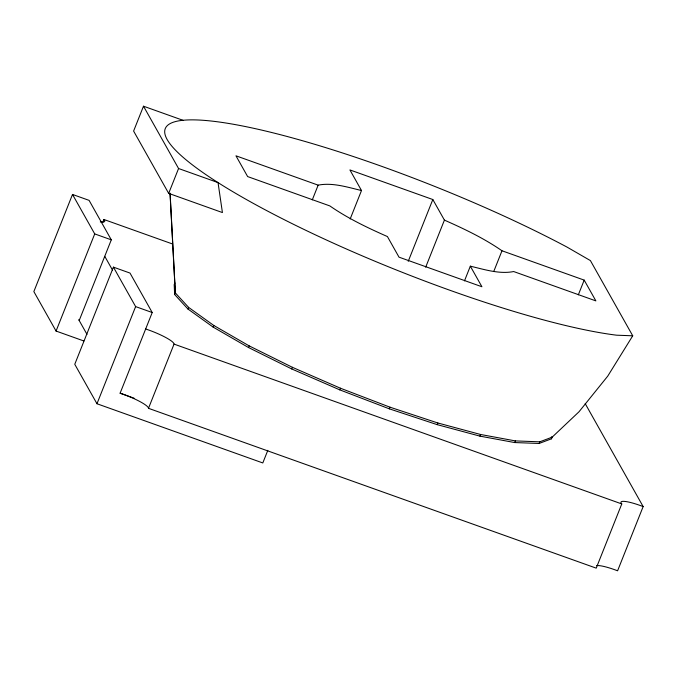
<?xml version="1.0" encoding="UTF-8"?>
<svg xmlns="http://www.w3.org/2000/svg" width="677" height="677" viewBox="0 0 677 677"><rect width="100%" height="100%" fill="white"/><g stroke="black" fill="none" stroke-linecap="round" stroke-linejoin="round"><path stroke-width="1.02" d="M79.192 320.509L111.299 239.836L89.093 200.367L72.507 194.451L33.85 291.592L56.064 331.053L83.863 340.98M143.499 106.204L133.606 131.067L168.675 193.368L222.42 212.561L218.036 182.595L178.567 168.514L143.499 106.204L182.968 120.294M56.064 331.053L94.721 233.912L72.507 194.451M102.743 222.403L103.903 219.483L172.559 243.991M596.598 565.642A23.839 4.062 21.7 0 1 617.593 570.796L643.15 506.582A23.839 4.062 21.7 0 0 621.782 503.933L596.225 568.147L148.491 408.316A23.839 4.062 21.7 0 0 120.108 393.202L152.215 312.529L130.001 273.068L113.423 267.144L74.766 364.285L96.972 403.746L262.803 462.95L267.813 450.357M168.675 193.368L178.567 168.514M96.972 403.746L135.628 306.605L113.423 267.144M170.122 193.681L174.844 282.969L174.192 284.611L174.641 294.529L187.927 309.017L213.128 327.101L248.527 347.538L291.719 368.948L339.761 389.859L389.377 408.857L437.181 424.64L479.925 436.132L514.681 442.555L539.095 443.469L551.501 438.806L552.153 437.164L578.97 411.811L607.734 376.141L632.733 335.8L590.403 260.586L567.004 247.08A269.742 45.909 21.7 0 0 215.227 121.496A269.742 45.909 21.7 0 0 264.825 209.616A269.742 45.909 21.7 0 0 616.603 335.191L632.733 335.8M174.641 294.529L175.301 292.879L174.844 282.969M148.491 408.316L174.048 344.102A23.839 4.062 21.7 0 0 145.665 328.988M187.927 309.017L188.578 307.366L175.301 292.879L170.012 193.106M213.128 327.101L213.78 325.451L188.578 307.366M248.527 347.538L249.187 345.896L213.78 325.451M312.3 199.859L318.156 185.151C332.475 182.316 347.47 187.224 361.501 190.525L350.187 218.959M291.719 368.948L292.379 367.298L249.187 345.896M339.761 389.859L340.421 388.209L292.379 367.298M408.239 261.305L432.823 199.529L349.907 169.927L361.501 190.525M425.681 267.195L444.417 220.118L432.823 199.529M389.377 408.857L390.037 407.207L437.841 422.99L480.577 434.482L515.341 440.905L539.755 441.819L552.153 437.164M464.481 280.879L470.329 266.171C484.36 269.463 499.355 274.38 513.674 271.545L595.878 300.893L584.192 280.117L501.987 250.769C484.106 238.355 464.287 228.911 444.417 220.118M493.795 271.367L501.987 250.769M437.181 424.64L437.841 422.99M479.925 436.132L480.577 434.482M514.681 442.555L515.341 440.905M578.336 294.825L584.192 280.117M539.095 443.469L539.755 441.819M318.156 185.151L235.951 155.803L247.638 176.57L329.843 205.918C347.733 218.341 367.543 227.785 387.422 236.569L399.007 257.158L481.922 286.76L470.329 266.171M94.721 233.912L111.299 239.836M135.628 306.605L152.215 312.529M174.048 344.102L621.782 503.933M120.108 393.202L134.038 398.178M340.421 388.209L390.037 407.207M585.199 403.619L643.15 506.582M104.791 256.363L112.551 270.157M78.718 319.662L86.994 334.37M551.408 436.826L551.501 438.806M103.903 219.483A23.839 4.062 21.7 0 1 100.314 221.938"/></g></svg>
